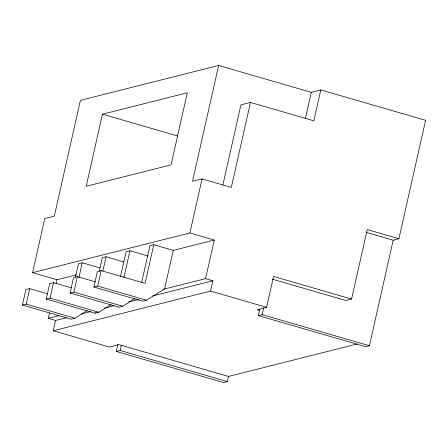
<?xml version="1.0" encoding="UTF-8"?>
<svg xmlns="http://www.w3.org/2000/svg" width="448" height="448" viewBox="0 0 448 448"><rect width="100%" height="100%" fill="white"/><g stroke="black" fill="none" stroke-linecap="round" stroke-linejoin="round"><path stroke-width="0.67" d="M87.226 310.654L74.956 318.248L71.148 319.206L22.4 305.071L25.883 289.621L29.697 288.658L47.639 293.866M76.446 274.809L56.958 279.726L32.586 272.658L44.772 218.59L54.303 216.188L80.41 100.335L218.646 65.458L311.265 92.322L320.796 89.919L425.6 120.316L398.91 238.745L393.193 240.19L366.128 232.338M22.4 305.071L26.214 304.108L29.697 288.658M111.059 304.64L98.795 312.234L94.982 313.197L46.234 299.057L49.717 283.606L53.53 282.649L71.473 287.851M46.234 299.057L50.047 298.094L53.53 282.649M66.416 317.727L55.569 320.466L48.255 318.343L49.476 312.922M56.045 283.791L56.958 279.726M357.263 343.946L228.514 376.432L118.838 344.618L109.306 347.021L53.245 330.764L55.569 320.466M102.463 114.195L86.218 186.284L171.069 164.875L187.314 92.792L102.463 114.195L177.671 136.007M134.893 298.631L122.629 306.219L118.815 307.182L70.067 293.042L73.55 277.598L77.364 276.634L95.306 281.837M75.398 277.278L78.456 263.726L82.27 262.769L99.814 267.859M70.067 293.042L73.881 292.079L77.364 276.634M78.91 277.67L82.27 262.769M173.27 250.382L164.567 288.999L146.462 300.205L142.649 301.168L93.901 287.028L97.384 271.583L101.198 270.62L145.068 283.349L153.77 244.726L173.27 250.382L214.262 240.044L205.559 278.662L163.296 289.324M99.238 271.264L102.29 257.718L106.103 256.754L123.648 261.845M93.901 287.028L97.714 286.07L101.198 270.62M102.894 270.984L106.103 256.754M120.473 276.769L126.123 251.703L129.937 250.74L148.131 256.021M123.827 277.844L129.937 250.74M228.514 376.432L227.354 381.578L223.541 382.542L116.301 351.434L117.835 344.635M116.301 351.434L120.114 350.47L121.274 345.324M141.714 282.274L149.957 245.689L153.77 244.726M218.646 65.458L192.539 181.311L202.07 178.909L231.319 187.393L250.466 102.43L313.835 120.814L320.796 89.919M32.586 272.658L189.89 232.971L202.07 178.909M222.858 185.041L240.934 104.838L250.466 102.43M53.245 330.764L210.549 291.077L212.873 280.778L205.559 278.662M393.193 240.19L369.404 345.744L365.59 346.707L258.35 315.599L259.812 309.109M305.362 118.518L311.265 92.322M258.35 315.599L262.164 314.636L263.698 307.838M259.51 310.453L257.074 309.742L266.605 307.339L273.571 276.444L351.562 299.068L367.226 229.555L398.91 238.745M94.982 313.197L96.146 312.474M48.255 318.343L59.007 315.633M81.334 313.964L90.826 311.567M104.384 308.151L113.876 305.754M128.794 301.991L138.964 299.426M152.527 296.005L212.873 280.778M351.562 299.068L345.839 300.507L272.294 279.177M189.89 232.971L214.262 240.044M210.549 291.077L266.605 307.339M262.164 314.636L369.404 345.744M97.714 286.07L146.462 300.205M73.881 292.079L122.629 306.219M50.047 298.094L98.795 312.234M26.214 304.108L74.956 318.248M120.114 350.47L227.354 381.578"/></g></svg>
